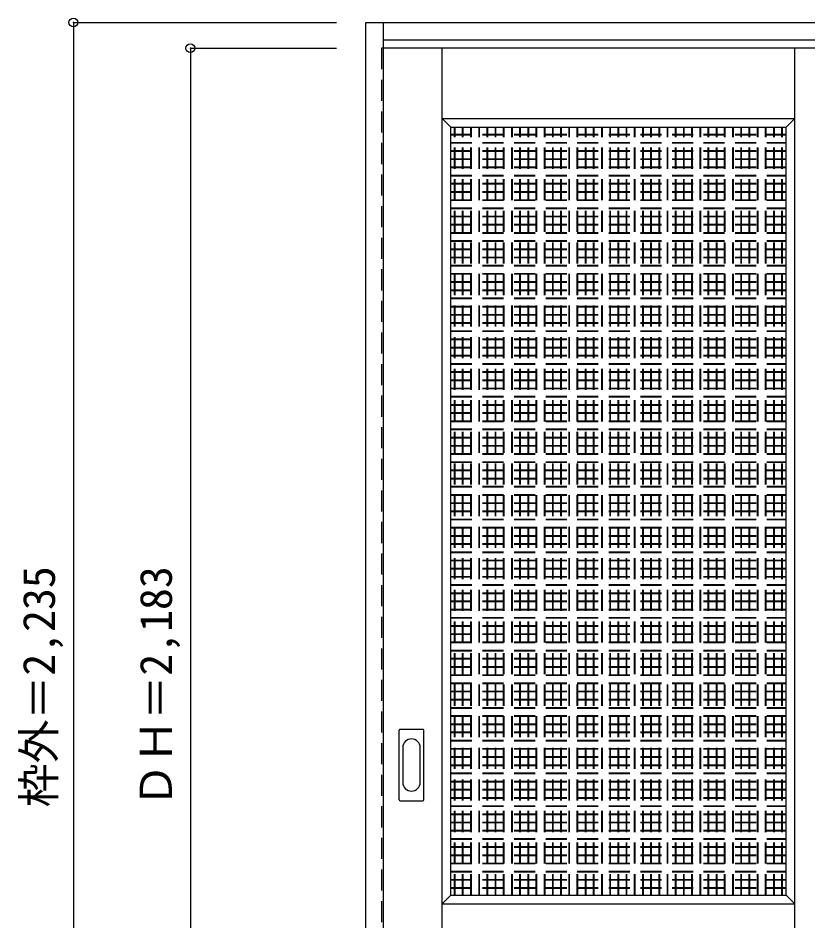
# Model space of a CAD drawing. Units: millimetres, scale not verified. Extents: x -1402 to 845, y -1921 to 979.
# Drawn here: x -1402 to -51, y -564 to 979 of the extents above; entities that cross this region are included whole.
import ezdxf
from ezdxf.enums import TextEntityAlignment as Align

# ---------------------------------------------------------------- set-up
doc = ezdxf.new("R2010")
doc.units = ezdxf.units.MM
doc.header["$LTSCALE"] = 30
doc.header["$PDMODE"] = 32
doc.header["$PDSIZE"] = 15
doc.linetypes.add('DASHED1', pattern=[1.8, 1.2, -0.6])
doc.layers.add('0-0', color=4, linetype='DASHED1')
doc.layers.add('0-1_寸法', color=7, linetype='Continuous')
doc.styles.add('ＭＳ ゴシック', font='')
doc.styles.get('ＭＳ ゴシック').set_extended_font_data('MS Gothic')

msp = doc.modelspace()

# ---------------------------------------------------------------- linework, layer by layer
at = {"layer": '0-0', "color": 3, "linetype": 'Continuous'}
for p, q in [((-806.97, -1263.72), (-806.97, 971.78)), ((-806.97, 971.78), (837.03, 971.78)), ((-776.97, -1263.72), (-776.97, 971.78)), ((-776.97, 941.78), (807.03, 941.78)), ((807.03, 927.78), (-776.97, 927.78)), ((-661.47, 792.78), (-88.47, 792.78)), ((-661.47, -520.22), (-661.47, 792.78)), ((-88.47, -520.22), (-88.47, 792.78)), ((-749.97, -357.22), (-749.97, -238.22)), ((-709.47, -236.72), (-748.47, -236.72)), ((-707.97, -357.22), (-707.97, -238.22)), ((-748.47, -358.72), (-709.47, -358.72)), ((-661.47, -520.22), (-88.47, -520.22))]:
    msp.add_line(p, q, dxfattribs=at)
at = {"layer": '0-0'}
for p, q in [((-779.97, 927.78), (-779.97, -1255.22)), ((-776.97, 927.78), (-779.97, 927.78)), ((-655.47, -520.22), (-655.47, 792.78)), ((-654.47, -520.22), (-654.47, 792.78)), ((-641.47, -520.22), (-641.47, 792.78)), ((-640.47, -520.22), (-640.47, 792.78)), ((-627.47, -520.22), (-627.47, 792.78)), ((-626.47, -520.22), (-626.47, 792.78)), ((-613.47, -520.22), (-613.47, 792.78)), ((-612.47, -520.22), (-612.47, 792.78)), ((-599.47, -520.22), (-599.47, 792.78)), ((-598.47, -520.22), (-598.47, 792.78)), ((-585.47, -520.22), (-585.47, 792.78)), ((-584.47, -520.22), (-584.47, 792.78)), ((-571.47, -520.22), (-571.47, 792.78)), ((-570.47, -520.22), (-570.47, 792.78)), ((-557.47, -520.22), (-557.47, 792.78)), ((-556.47, -520.22), (-556.47, 792.78)), ((-543.47, -520.22), (-543.47, 792.78)), ((-542.47, -520.22), (-542.47, 792.78)), ((-529.47, -520.22), (-529.47, 792.78)), ((-528.47, -520.22), (-528.47, 792.78)), ((-515.47, -520.22), (-515.47, 792.78)), ((-514.47, -520.22), (-514.47, 792.78)), ((-501.47, -520.22), (-501.47, 792.78)), ((-500.47, -520.22), (-500.47, 792.78)), ((-487.47, -520.22), (-487.47, 792.78)), ((-486.47, -520.22), (-486.47, 792.78)), ((-473.47, -520.22), (-473.47, 792.78)), ((-472.47, -520.22), (-472.47, 792.78)), ((-459.47, -520.22), (-459.47, 792.78)), ((-458.47, -520.22), (-458.47, 792.78)), ((-445.47, -520.22), (-445.47, 792.78)), ((-444.47, -520.22), (-444.47, 792.78)), ((-431.47, -520.22), (-431.47, 792.78)), ((-430.47, -520.22), (-430.47, 792.78)), ((-417.47, -520.22), (-417.47, 792.78)), ((-416.47, -520.22), (-416.47, 792.78)), ((-403.47, -520.22), (-403.47, 792.78)), ((-402.47, -520.22), (-402.47, 792.78)), ((-389.47, -520.22), (-389.47, 792.78)), ((-388.47, -520.22), (-388.47, 792.78)), ((-375.47, -520.22), (-375.47, 792.78)), ((-374.47, -520.22), (-374.47, 792.78)), ((-361.47, -520.22), (-361.47, 792.78)), ((-360.47, -520.22), (-360.47, 792.78)), ((-347.47, -520.22), (-347.47, 792.78)), ((-346.47, -520.22), (-346.47, 792.78)), ((-333.47, -520.22), (-333.47, 792.78)), ((-332.47, -520.22), (-332.47, 792.78)), ((-319.47, -520.22), (-319.47, 792.78)), ((-318.47, -520.22), (-318.47, 792.78)), ((-305.47, -520.22), (-305.47, 792.78)), ((-304.47, -520.22), (-304.47, 792.78)), ((-291.47, -520.22), (-291.47, 792.78)), ((-290.47, -520.22), (-290.47, 792.78)), ((-277.47, -520.22), (-277.47, 792.78)), ((-276.47, -520.22), (-276.47, 792.78)), ((-263.47, -520.22), (-263.47, 792.78)), ((-262.47, -520.22), (-262.47, 792.78)), ((-249.47, -520.22), (-249.47, 792.78)), ((-248.47, -520.22), (-248.47, 792.78)), ((-235.47, -520.22), (-235.47, 792.78)), ((-234.47, -520.22), (-234.47, 792.78)), ((-221.47, -520.22), (-221.47, 792.78)), ((-220.47, -520.22), (-220.47, 792.78)), ((-207.47, -520.22), (-207.47, 792.78)), ((-206.47, -520.22), (-206.47, 792.78)), ((-193.47, -520.22), (-193.47, 792.78)), ((-192.47, -520.22), (-192.47, 792.78)), ((-179.47, -520.22), (-179.47, 792.78)), ((-178.47, -520.22), (-178.47, 792.78)), ((-165.47, -520.22), (-165.47, 792.78)), ((-164.47, -520.22), (-164.47, 792.78)), ((-151.47, -520.22), (-151.47, 792.78)), ((-150.47, -520.22), (-150.47, 792.78)), ((-137.47, -520.22), (-137.47, 792.78)), ((-136.47, -520.22), (-136.47, 792.78)), ((-123.47, -520.22), (-123.47, 792.78)), ((-122.47, -520.22), (-122.47, 792.78)), ((-109.47, -520.22), (-109.47, 792.78)), ((-108.47, -520.22), (-108.47, 792.78)), ((-95.47, -520.22), (-95.47, 792.78)), ((-94.47, -520.22), (-94.47, 792.78)), ((-661.47, 780.78), (-88.47, 780.78)), ((-661.47, 779.78), (-88.47, 779.78)), ((-661.47, 766.78), (-88.47, 766.78)), ((-661.47, 765.78), (-88.47, 765.78)), ((-661.47, 752.78), (-88.47, 752.78)), ((-661.47, 751.78), (-88.47, 751.78)), ((-661.47, 738.78), (-88.47, 738.78)), ((-661.47, 737.78), (-88.47, 737.78)), ((-661.47, 724.78), (-88.47, 724.78)), ((-661.47, 723.78), (-88.47, 723.78)), ((-661.47, 710.78), (-88.47, 710.78)), ((-661.47, 709.78), (-88.47, 709.78)), ((-661.47, 696.78), (-88.47, 696.78)), ((-661.47, 695.78), (-88.47, 695.78)), ((-661.47, 682.78), (-88.47, 682.78)), ((-661.47, 681.78), (-88.47, 681.78)), ((-661.47, 668.78), (-88.47, 668.78)), ((-661.47, 667.78), (-88.47, 667.78)), ((-661.47, 654.78), (-88.47, 654.78)), ((-661.47, 653.78), (-88.47, 653.78)), ((-661.47, 640.78), (-88.47, 640.78)), ((-661.47, 639.78), (-88.47, 639.78)), ((-661.47, 626.78), (-88.47, 626.78)), ((-661.47, 625.78), (-88.47, 625.78)), ((-661.47, 612.78), (-88.47, 612.78)), ((-661.47, 611.78), (-88.47, 611.78)), ((-661.47, 598.78), (-88.47, 598.78)), ((-661.47, 597.78), (-88.47, 597.78)), ((-661.47, 584.78), (-88.47, 584.78)), ((-661.47, 583.78), (-88.47, 583.78)), ((-661.47, 570.78), (-88.47, 570.78)), ((-661.47, 569.78), (-88.47, 569.78)), ((-661.47, 556.78), (-88.47, 556.78)), ((-661.47, 555.78), (-88.47, 555.78)), ((-661.47, 542.78), (-88.47, 542.78)), ((-661.47, 541.78), (-88.47, 541.78)), ((-661.47, 528.78), (-88.47, 528.78)), ((-661.47, 527.78), (-88.47, 527.78)), ((-661.47, 514.78), (-88.47, 514.78)), ((-661.47, 513.78), (-88.47, 513.78)), ((-661.47, 500.78), (-88.47, 500.78)), ((-661.47, 499.78), (-88.47, 499.78)), ((-661.47, 486.78), (-88.47, 486.78)), ((-661.47, 485.78), (-88.47, 485.78)), ((-661.47, 472.78), (-88.47, 472.78)), ((-661.47, 471.78), (-88.47, 471.78)), ((-661.47, 458.78), (-88.47, 458.78)), ((-661.47, 457.78), (-88.47, 457.78)), ((-661.47, 444.78), (-88.47, 444.78)), ((-661.47, 443.78), (-88.47, 443.78)), ((-661.47, 430.78), (-88.47, 430.78)), ((-661.47, 429.78), (-88.47, 429.78)), ((-661.47, 416.78), (-88.47, 416.78)), ((-661.47, 415.78), (-88.47, 415.78)), ((-661.47, 402.78), (-88.47, 402.78)), ((-661.47, 401.78), (-88.47, 401.78)), ((-661.47, 388.78), (-88.47, 388.78)), ((-661.47, 387.78), (-88.47, 387.78)), ((-661.47, 374.78), (-88.47, 374.78)), ((-661.47, 373.78), (-88.47, 373.78)), ((-661.47, 360.78), (-88.47, 360.78)), ((-661.47, 359.78), (-88.47, 359.78)), ((-661.47, 346.78), (-88.47, 346.78)), ((-661.47, 345.78), (-88.47, 345.78)), ((-661.47, 332.78), (-88.47, 332.78)), ((-661.47, 331.78), (-88.47, 331.78)), ((-661.47, 318.78), (-88.47, 318.78)), ((-661.47, 317.78), (-88.47, 317.78)), ((-661.47, 304.78), (-88.47, 304.78)), ((-661.47, 303.78), (-88.47, 303.78)), ((-661.47, 290.78), (-88.47, 290.78)), ((-661.47, 289.78), (-88.47, 289.78)), ((-661.47, 276.78), (-88.47, 276.78)), ((-661.47, 275.78), (-88.47, 275.78)), ((-661.47, 262.78), (-88.47, 262.78)), ((-661.47, 261.78), (-88.47, 261.78)), ((-661.47, 248.78), (-88.47, 248.78)), ((-661.47, 247.78), (-88.47, 247.78)), ((-661.47, 234.78), (-88.47, 234.78)), ((-661.47, 233.78), (-88.47, 233.78)), ((-661.47, 220.78), (-88.47, 220.78)), ((-661.47, 219.78), (-88.47, 219.78)), ((-661.47, 206.78), (-88.47, 206.78)), ((-661.47, 205.78), (-88.47, 205.78)), ((-661.47, 192.78), (-88.47, 192.78)), ((-661.47, 191.78), (-88.47, 191.78)), ((-661.47, 178.78), (-88.47, 178.78)), ((-661.47, 177.78), (-88.47, 177.78)), ((-661.47, 164.78), (-88.47, 164.78)), ((-661.47, 163.78), (-88.47, 163.78)), ((-661.47, 150.78), (-88.47, 150.78)), ((-661.47, 149.78), (-88.47, 149.78)), ((-661.47, 136.78), (-88.47, 136.78)), ((-661.47, 135.78), (-88.47, 135.78)), ((-661.47, 122.78), (-88.47, 122.78)), ((-661.47, 121.78), (-88.47, 121.78)), ((-661.47, 108.78), (-88.47, 108.78)), ((-661.47, 107.78), (-88.47, 107.78)), ((-661.47, 94.78), (-88.47, 94.78)), ((-661.47, 93.78), (-88.47, 93.78)), ((-661.47, 80.78), (-88.47, 80.78)), ((-661.47, 79.78), (-88.47, 79.78)), ((-661.47, 66.78), (-88.47, 66.78)), ((-661.47, 65.78), (-88.47, 65.78)), ((-661.47, 52.78), (-88.47, 52.78)), ((-661.47, 51.78), (-88.47, 51.78)), ((-661.47, 38.78), (-88.47, 38.78)), ((-661.47, 37.78), (-88.47, 37.78)), ((-661.47, 24.78), (-88.47, 24.78)), ((-661.47, 23.78), (-88.47, 23.78)), ((-661.47, 10.78), (-88.47, 10.78)), ((-661.47, 9.78), (-88.47, 9.78)), ((-661.47, -3.22), (-88.47, -3.22)), ((-661.47, -4.22), (-88.47, -4.22)), ((-661.47, -17.22), (-88.47, -17.22)), ((-661.47, -18.22), (-88.47, -18.22)), ((-661.47, -31.22), (-88.47, -31.22)), ((-661.47, -32.22), (-88.47, -32.22)), ((-661.47, -45.22), (-88.47, -45.22)), ((-661.47, -46.22), (-88.47, -46.22)), ((-661.47, -59.22), (-88.47, -59.22)), ((-661.47, -60.22), (-88.47, -60.22)), ((-661.47, -73.22), (-88.47, -73.22)), ((-661.47, -74.22), (-88.47, -74.22)), ((-661.47, -87.22), (-88.47, -87.22)), ((-661.47, -88.22), (-88.47, -88.22)), ((-661.47, -101.22), (-88.47, -101.22)), ((-661.47, -102.22), (-88.47, -102.22)), ((-661.47, -115.22), (-88.47, -115.22)), ((-661.47, -116.22), (-88.47, -116.22)), ((-661.47, -129.22), (-88.47, -129.22)), ((-661.47, -130.22), (-88.47, -130.22)), ((-661.47, -143.22), (-88.47, -143.22)), ((-661.47, -144.22), (-88.47, -144.22)), ((-661.47, -157.22), (-88.47, -157.22)), ((-661.47, -158.22), (-88.47, -158.22)), ((-661.47, -171.22), (-88.47, -171.22)), ((-661.47, -172.22), (-88.47, -172.22)), ((-661.47, -185.22), (-88.47, -185.22)), ((-661.47, -186.22), (-88.47, -186.22)), ((-661.47, -199.22), (-88.47, -199.22)), ((-661.47, -200.22), (-88.47, -200.22)), ((-661.47, -213.22), (-88.47, -213.22)), ((-661.47, -214.22), (-88.47, -214.22)), ((-661.47, -227.22), (-88.47, -227.22)), ((-661.47, -228.22), (-88.47, -228.22)), ((-661.47, -241.22), (-88.47, -241.22)), ((-661.47, -242.22), (-88.47, -242.22)), ((-661.47, -255.22), (-88.47, -255.22)), ((-661.47, -256.22), (-88.47, -256.22)), ((-661.47, -269.22), (-88.47, -269.22)), ((-661.47, -270.22), (-88.47, -270.22)), ((-661.47, -283.22), (-88.47, -283.22)), ((-661.47, -284.22), (-88.47, -284.22)), ((-661.47, -297.22), (-88.47, -297.22)), ((-661.47, -298.22), (-88.47, -298.22)), ((-661.47, -311.22), (-88.47, -311.22)), ((-661.47, -312.22), (-88.47, -312.22)), ((-661.47, -325.22), (-88.47, -325.22)), ((-661.47, -326.22), (-88.47, -326.22)), ((-661.47, -339.22), (-88.47, -339.22)), ((-661.47, -340.22), (-88.47, -340.22)), ((-661.47, -353.22), (-88.47, -353.22)), ((-661.47, -354.22), (-88.47, -354.22)), ((-661.47, -367.22), (-88.47, -367.22)), ((-661.47, -368.22), (-88.47, -368.22)), ((-661.47, -381.22), (-88.47, -381.22)), ((-661.47, -382.22), (-88.47, -382.22)), ((-661.47, -395.22), (-88.47, -395.22)), ((-661.47, -396.22), (-88.47, -396.22)), ((-661.47, -409.22), (-88.47, -409.22)), ((-661.47, -410.22), (-88.47, -410.22)), ((-661.47, -423.22), (-88.47, -423.22)), ((-661.47, -424.22), (-88.47, -424.22)), ((-661.47, -437.22), (-88.47, -437.22)), ((-661.47, -438.22), (-88.47, -438.22)), ((-661.47, -451.22), (-88.47, -451.22)), ((-661.47, -452.22), (-88.47, -452.22)), ((-661.47, -465.22), (-88.47, -465.22)), ((-661.47, -466.22), (-88.47, -466.22)), ((-661.47, -479.22), (-88.47, -479.22)), ((-661.47, -480.22), (-88.47, -480.22)), ((-661.47, -493.22), (-88.47, -493.22)), ((-661.47, -494.22), (-88.47, -494.22)), ((-661.47, -507.22), (-88.47, -507.22)), ((-661.47, -508.22), (-88.47, -508.22))]:
    msp.add_line(p, q, dxfattribs=at)
at = {"layer": '0-0', "color": 7, "linetype": 'Continuous'}
for p, q in [((-676.47, -1255.22), (-676.47, 927.78)), ((-73.47, -1255.22), (-73.47, 927.78)), ((-676.47, 807.78), (-661.47, 792.78)), ((-676.47, 807.78), (-73.47, 807.78)), ((-73.47, 807.78), (-88.47, 792.78)), ((-743.97, -268.12), (-743.97, -327.32)), ((-713.97, -327.32), (-713.97, -268.12)), ((-661.47, -520.22), (-676.47, -535.22)), ((-88.47, -520.22), (-73.47, -535.22)), ((-676.47, -535.22), (-73.47, -535.22))]:
    msp.add_line(p, q, dxfattribs=at)
at = {"layer": '0-0', "color": 3, "linetype": 'Continuous'}
for centre, start, end in [((-748.47, -238.22), 90, 180), ((-709.47, -238.22), 0, 90), ((-748.47, -357.22), 180, 270), ((-709.47, -357.22), 270, 0)]:
    msp.add_arc(centre, 1.5, start, end, dxfattribs=at)
at = {"layer": '0-0', "color": 7, "linetype": 'Continuous'}
for centre, start, end in [((-728.97, -268.12), 0, 180), ((-728.97, -327.32), 180, 0)]:
    msp.add_arc(centre, 15, start, end, dxfattribs=at)
at = {"layer": '0-1_寸法', "color": 4}
for p, q in [((-1306.97, 971.78), (-1306.97, -1263.72)), ((-1306.97, 971.78), (-856.97, 971.78)), ((-1106.97, 927.78), (-856.97, 927.78)), ((-1106.97, 927.78), (-1106.97, -1255.22))]:
    msp.add_line(p, q, dxfattribs=at)
at = {"layer": '0-1_寸法'}
for p in [(-1306.97, 971.78), (-1106.97, 927.78)]:
    msp.add_point(p, dxfattribs=at)

# ---------------------------------------------------------------- texts
at = {"layer": '0-1_寸法', "style": 'ＭＳ ゴシック'}
for s, p in [('枠外＝2,235', (-1321.97, -369.97)), ('ＤＨ＝2,183', (-1121.97, -369.97))]:
    msp.add_text(s, height=54.99, rotation=90, dxfattribs=at).set_placement(p, align=Align.BOTTOM_LEFT)

doc.saveas('drawing.dxf')
